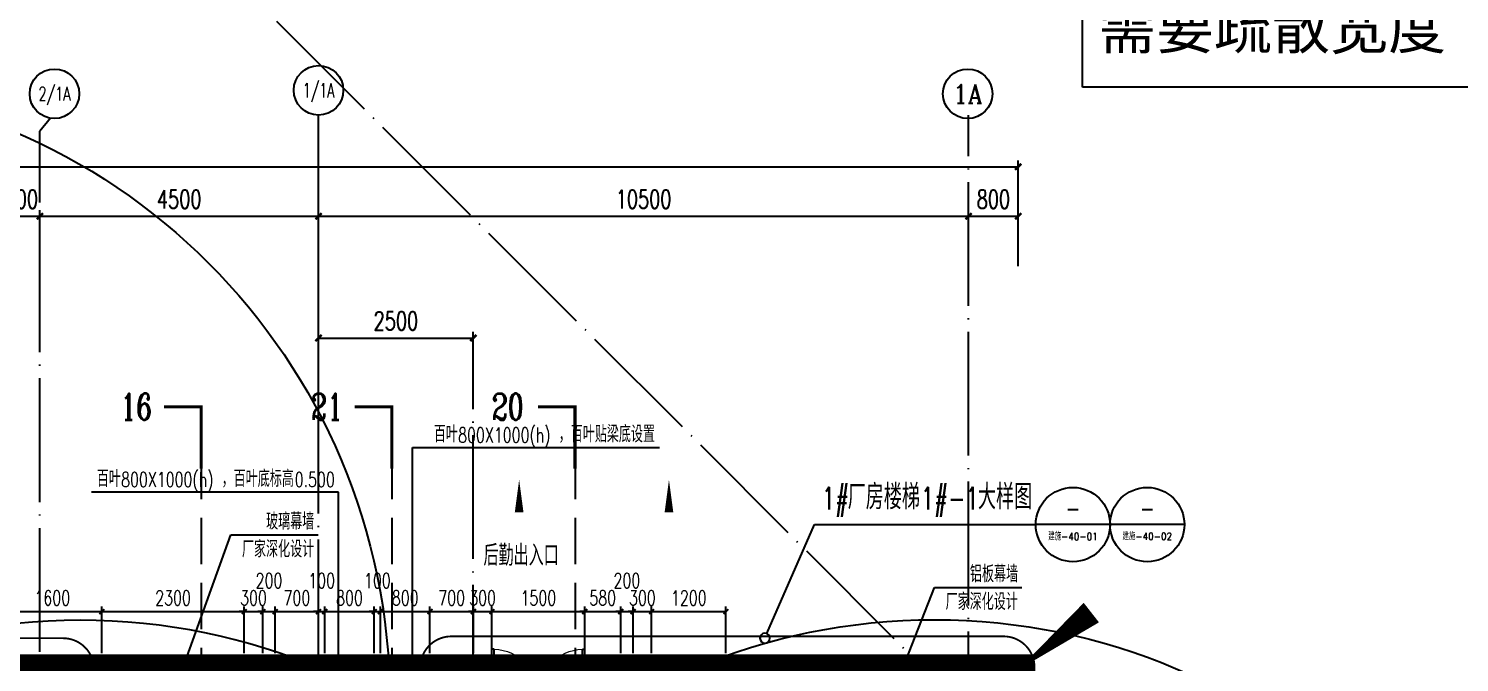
# Model space of a CAD drawing. Extents: x -821772 to -21949, y 506164 to 1049594.
# Drawn here: x -144037 to -120928, y 832639 to 842879 of the extents above; entities that cross this region are included whole.
import ezdxf
from ezdxf.enums import TextEntityAlignment as Align
from ezdxf.xclip import XClip

# ---------------------------------------------------------------- set-up
doc = ezdxf.new("R2010")
doc.units = 0
doc.header["$LTSCALE"] = 1000
doc.header["$MEASUREMENT"] = 0
doc.header["$XCLIPFRAME"] = 2
for name, pattern in [('10平面20250807_t3$0$DASH', [0.35, 0.25, -0.1]), ('10平面20250807_t3$0$DOTE', [2.42, 2, -0.2, 0.02, -0.2]), ('DASH', [0.35, 0.25, -0.1])]:
    doc.linetypes.add(name, pattern=pattern)
doc.layers.get('Defpoints').update_dxf_attribs({"color": 210})
doc.layers.add('1-防火分区线', color=201, linetype='DASH', lineweight=50)
for name, color, linetype in [('10平面20250807_t3$0$A-AXIS-D', 8, 'Continuous'), ('10平面20250807_t3$0$A-AXIS-DOTE', 8, '10平面20250807_t3$0$DOTE'), ('10平面20250807_t3$0$A-AXIS-DP', 8, 'Continuous'), ('10平面20250807_t3$0$A-AXIS-SYMB', 8, 'Continuous'), ('10平面20250807_t3$0$A-LIN-V', 8, 'Continuous'), ('10平面20250807_t3$0$AS-WALL', 8, 'Continuous'), ('10平面20250807_t3$0$DIM_ELEV', 8, 'Continuous'), ('10平面20250807_t3$0$DIM_SYMB', 8, 'Continuous'), ('10平面20250807_t3$0$PUB_TEXT', 8, 'Continuous'), ('10平面20250807_t3$0$SB_ZF消火栓', 10, 'Continuous'), ('10平面20250807_t3$0$建-文字', 8, 'Continuous'), ('10平面20250807_t3$0$建-门', 8, 'Continuous'), ('10平面20250807_t3$0$建-门窗编号', 8, 'Continuous'), ('DIM_SYMB', 3, 'Continuous'), ('SPACE', 7, 'Continuous')]:
    doc.layers.add(name, color=color, linetype=linetype)
doc.styles.add('10平面20250807_t3$0$_TCH_AXIS', font='COMPLEX', dxfattribs={"bigfont": 'GBCBIG'})
doc.styles.add('10平面20250807_t3$0$_TCH_DIM', font='SIMPLEX', dxfattribs={"bigfont": 'GBCBIG'})
doc.styles.add('10平面20250807_t3$0$_TCH_DIM_T3', font='SIMPLEX', dxfattribs={"width": 0.705882, "bigfont": 'GBCBIG'})
doc.styles.add('10平面20250807_t3$0$_TCH_LABEL', font='COMPLEX', dxfattribs={"bigfont": 'GBCBIG'})
doc.styles.add('10平面20250807_t3$0$A-STANDARD', font='SIMPLEX', dxfattribs={"bigfont": 'GBCBIG'})
doc.styles.add('10平面20250807_t3$0$A-WIN-LABEL', font='SIMPLEX', dxfattribs={"bigfont": 'GBCBIG'})
doc.styles.add('分区$0$黑体', font='')
doc.styles.get('分区$0$黑体').set_extended_font_data('SimHei')
doc.dimstyles.new('10平面20250807_t3$0$_TCH_ARCH&&100', dxfattribs={"dimtxt": 297.5, "dimasz": 100, "dimexe": 100, "dimexo": 100, "dimgap": 126.25, "dimtad": 1, "dimdec": 0, "dimzin": 0, "dimdsep": 46, "dimtxsty": '10平面20250807_t3$0$_TCH_DIM_T3', "dimblk": '10平面20250807_t3$0$_ArchTick', "dimcen": 0.09, "dimclrt": 7, "dimazin": 2, "dimtfac": 1, "dimtdec": 0, "dimtix": 1, "dimtmove": 2, "dimatfit": 3, "dimfxl": 0, "dimtolj": 1, "dimtzin": 0, "dimarcsym": 0})
doc.dimstyles.new('10平面20250807_t3$0$_TCH_ARCH&&80', dxfattribs={"dimtxt": 238, "dimasz": 80, "dimexe": 80, "dimexo": 80, "dimgap": 101, "dimtad": 1, "dimdec": 0, "dimzin": 0, "dimdsep": 46, "dimtxsty": '10平面20250807_t3$0$_TCH_DIM_T3', "dimblk": '10平面20250807_t3$0$_ArchTick', "dimcen": 0.09, "dimclrt": 7, "dimazin": 2, "dimtfac": 1, "dimtdec": 0, "dimtix": 1, "dimtmove": 2, "dimatfit": 3, "dimfxl": 0, "dimtolj": 1, "dimtzin": 0, "dimarcsym": 0})

# ---------------------------------------------------------------- blocks, each defined once
blk = doc.blocks.new('121342115423wertwert')
for p, q in [((2764085, 1921579), (2764085, 1931579)), ((2770585, 1921579), (2770585, 1931579)), ((2775085, 1921579), (2775085, 1931579)), ((2781585, 1931579), (2781585, 1921579)), ((2785585, 1931579), (2785585, 1921579))]:
    blk.add_line(p, q)
for points in [[(2785585, 1931579), (2764085, 1931579)], [(2785585, 1929579), (2764085, 1929579)], [(2785585, 1927579), (2764085, 1927579)], [(2785585, 1925579), (2764085, 1925579)], [(2785585, 1923579), (2764085, 1923579)], [(2785585, 1921579), (2764085, 1921579)]]:
    blk.add_lwpolyline(points)
at = {"style": '分区$0$黑体'}
for s, height, p in [('防火分区说明：', 686.6, (2764153, 1931970)), ('防火分区编号：', 686.6, (2764248, 1930053)), ('防火分区性质：', 686.6, (2775298, 1930053)), ('2', 344, (2774808, 1928647)), ('2', 344, (2781186, 1928647)), ('防火分区面积', 686.6, (2764350, 1927988)), ('m', 1144, (2774075, 1927827)), ('应≤', 686.6, (2775484, 1927988)), ('m', 1144, (2780452, 1927827)), ('疏散人员密度', 686.6, (2764350, 1926264)), ('本建筑总层数', 686.6, (2775400, 1926234)), ('层', 687, (2784454, 1926176)), ('预估疏散人数', 686.6, (2764366, 1924299)), ('人', 687, (2773967, 1924284)), ('百人疏散宽度', 686.6, (2775339, 1924299)), ('m', 1144, (2784513, 1924241)), ('m', 1144, (2774164, 1922234)), ('需要疏散宽度', 686.6, (2764336, 1922197)), ('现有疏散宽度', 686.6, (2775384, 1922197)), ('m', 1144, (2784513, 1922149))]:
    blk.add_text(s, height=height, dxfattribs=at).set_placement(p)
at = {"layer": 'SPACE', "color": 4, "style": '分区$0$黑体'}
blk.add_text('1.0', height=686.6, dxfattribs=at).set_placement((2782528, 1924165))
blk = doc.blocks.new('10平面20250807_t3$0$_ArchTick')
at = {"color": 0, "linetype": 'ByBlock', "const_width": 0.4}
blk.add_lwpolyline([(-0.5, -0.5), (0.5, 0.5)], dxfattribs=at)
blk = doc.blocks.new('*D9898')
at = {"layer": '10平面20250807_t3$0$A-AXIS-D', "color": 0, "lineweight": -2}
for p, q in [((76282, 34220), (76282, 35127)), ((76882, 34220), (76882, 35127)), ((76282, 35027), (76882, 35027))]:
    blk.add_line(p, q, dxfattribs=at)
at = {"layer": 'Defpoints', "color": 0}
for p in [(76882, 35027), (76282, 34120), (76882, 34120)]:
    blk.add_point(p, dxfattribs=at)
at = {"layer": '10平面20250807_t3$0$A-AXIS-D', "color": 0, "lineweight": -2, "xscale": 100, "yscale": 100, "zscale": 100, "rotation": 180}
blk.add_blockref('10平面20250807_t3$0$_ArchTick', (76282, 35027), dxfattribs=at)
at = {"layer": '10平面20250807_t3$0$A-AXIS-D', "color": 0, "lineweight": -2, "xscale": 100, "yscale": 100, "zscale": 100}
blk.add_blockref('10平面20250807_t3$0$_ArchTick', (76882, 35027), dxfattribs=at)
at = {"layer": '10平面20250807_t3$0$A-AXIS-D', "color": 7, "insert": (76582, 35302), "char_height": 297.5, "attachment_point": 5, "style": '10平面20250807_t3$0$_TCH_DIM_T3'}
blk.add_mtext('\\A1;600', dxfattribs=at)
blk = doc.blocks.new('*D9899')
at = {"layer": '10平面20250807_t3$0$A-AXIS-D', "color": 0, "lineweight": -2}
for p, q in [((76882, 34220), (76882, 35127)), ((81382, 34220), (81382, 35127)), ((76882, 35027), (81382, 35027))]:
    blk.add_line(p, q, dxfattribs=at)
at = {"layer": 'Defpoints', "color": 0}
for p in [(81382, 35027), (76882, 34120), (81382, 34120)]:
    blk.add_point(p, dxfattribs=at)
at = {"layer": '10平面20250807_t3$0$A-AXIS-D', "color": 0, "lineweight": -2, "xscale": 100, "yscale": 100, "zscale": 100, "rotation": 180}
blk.add_blockref('10平面20250807_t3$0$_ArchTick', (76882, 35027), dxfattribs=at)
at = {"layer": '10平面20250807_t3$0$A-AXIS-D', "color": 0, "lineweight": -2, "xscale": 100, "yscale": 100, "zscale": 100}
blk.add_blockref('10平面20250807_t3$0$_ArchTick', (81382, 35027), dxfattribs=at)
at = {"layer": '10平面20250807_t3$0$A-AXIS-D', "color": 7, "insert": (79132, 35302), "char_height": 297.5, "attachment_point": 5, "style": '10平面20250807_t3$0$_TCH_DIM_T3'}
blk.add_mtext('\\A1;4500', dxfattribs=at)
blk = doc.blocks.new('*D9900')
at = {"layer": '10平面20250807_t3$0$A-AXIS-D', "color": 0, "lineweight": -2}
for p, q in [((81382, 34220), (81382, 35127)), ((91882, 34220), (91882, 35127)), ((81382, 35027), (91882, 35027))]:
    blk.add_line(p, q, dxfattribs=at)
at = {"layer": 'Defpoints', "color": 0}
for p in [(91882, 35027), (81382, 34120), (91882, 34120)]:
    blk.add_point(p, dxfattribs=at)
at = {"layer": '10平面20250807_t3$0$A-AXIS-D', "color": 0, "lineweight": -2, "xscale": 100, "yscale": 100, "zscale": 100, "rotation": 180}
blk.add_blockref('10平面20250807_t3$0$_ArchTick', (81382, 35027), dxfattribs=at)
at = {"layer": '10平面20250807_t3$0$A-AXIS-D', "color": 0, "lineweight": -2, "xscale": 100, "yscale": 100, "zscale": 100}
blk.add_blockref('10平面20250807_t3$0$_ArchTick', (91882, 35027), dxfattribs=at)
at = {"layer": '10平面20250807_t3$0$A-AXIS-D', "color": 7, "insert": (86632, 35302), "char_height": 297.5, "attachment_point": 5, "style": '10平面20250807_t3$0$_TCH_DIM_T3'}
blk.add_mtext('\\A1;10500', dxfattribs=at)
blk = doc.blocks.new('*D9901')
at = {"layer": '10平面20250807_t3$0$A-AXIS-D', "color": 0, "lineweight": -2}
for p, q in [((91882, 34220), (91882, 35127)), ((92682, 34220), (92682, 35127)), ((91882, 35027), (92682, 35027))]:
    blk.add_line(p, q, dxfattribs=at)
at = {"layer": 'Defpoints', "color": 0}
for p in [(92682, 35027), (91882, 34120), (92682, 34120)]:
    blk.add_point(p, dxfattribs=at)
at = {"layer": '10平面20250807_t3$0$A-AXIS-D', "color": 0, "lineweight": -2, "xscale": 100, "yscale": 100, "zscale": 100, "rotation": 180}
blk.add_blockref('10平面20250807_t3$0$_ArchTick', (91882, 35027), dxfattribs=at)
at = {"layer": '10平面20250807_t3$0$A-AXIS-D', "color": 0, "lineweight": -2, "xscale": 100, "yscale": 100, "zscale": 100}
blk.add_blockref('10平面20250807_t3$0$_ArchTick', (92682, 35027), dxfattribs=at)
at = {"layer": '10平面20250807_t3$0$A-AXIS-D', "color": 7, "insert": (92282, 35302), "char_height": 297.5, "attachment_point": 5, "style": '10平面20250807_t3$0$_TCH_DIM_T3'}
blk.add_mtext('\\A1;800', dxfattribs=at)
blk = doc.blocks.new('*D10004')
at = {"layer": '10平面20250807_t3$0$A-AXIS-D', "color": 0, "lineweight": -2}
for p, q in [((-33818, 34320), (-33818, 35927)), ((-33818, 35827), (92682, 35827)), ((92682, 34320), (92682, 35927))]:
    blk.add_line(p, q, dxfattribs=at)
at = {"layer": 'Defpoints', "color": 0}
for p in [(92682, 35827), (-33818, 34220), (92682, 34220)]:
    blk.add_point(p, dxfattribs=at)
at = {"layer": '10平面20250807_t3$0$A-AXIS-D', "color": 0, "lineweight": -2, "xscale": 100, "yscale": 100, "zscale": 100, "rotation": 180}
blk.add_blockref('10平面20250807_t3$0$_ArchTick', (-33818, 35827), dxfattribs=at)
at = {"layer": '10平面20250807_t3$0$A-AXIS-D', "color": 0, "lineweight": -2, "xscale": 100, "yscale": 100, "zscale": 100}
blk.add_blockref('10平面20250807_t3$0$_ArchTick', (92682, 35827), dxfattribs=at)
at = {"layer": '10平面20250807_t3$0$A-AXIS-D', "color": 7, "insert": (29432, 36102), "char_height": 297.5, "attachment_point": 5, "style": '10平面20250807_t3$0$_TCH_DIM_T3'}
blk.add_mtext('\\A1;126500', dxfattribs=at)
blk = doc.blocks.new('*D10154')
at = {"layer": '10平面20250807_t3$0$A-AXIS-D', "color": 0, "lineweight": -2}
for p, q in [((81382, 32160), (81382, 33160)), ((81382, 33060), (83882, 33060)), ((83882, 32160), (83882, 33160))]:
    blk.add_line(p, q, dxfattribs=at)
at = {"layer": 'Defpoints', "color": 0}
for p in [(83882, 33060), (81382, 32060), (83882, 32060)]:
    blk.add_point(p, dxfattribs=at)
at = {"layer": '10平面20250807_t3$0$A-AXIS-D', "color": 0, "lineweight": -2, "xscale": 100, "yscale": 100, "zscale": 100, "rotation": 180}
blk.add_blockref('10平面20250807_t3$0$_ArchTick', (81382, 33060), dxfattribs=at)
at = {"layer": '10平面20250807_t3$0$A-AXIS-D', "color": 0, "lineweight": -2, "xscale": 100, "yscale": 100, "zscale": 100}
blk.add_blockref('10平面20250807_t3$0$_ArchTick', (83882, 33060), dxfattribs=at)
at = {"layer": '10平面20250807_t3$0$A-AXIS-D', "color": 7, "insert": (82632, 33335), "char_height": 297.5, "attachment_point": 5, "style": '10平面20250807_t3$0$_TCH_DIM_T3'}
blk.add_mtext('\\A1;2500', dxfattribs=at)
blk = doc.blocks.new('10平面20250807_t3$0$3132')
at = {"layer": '10平面20250807_t3$0$A-AXIS-SYMB'}
for p, q in [((-132112, 833104), (-131345, 834866)), ((-131345, 834866), (-127770, 834866)), ((-126570, 834866), (-127770, 834866)), ((-125370, 834866), (-126570, 834866))]:
    blk.add_line(p, q, dxfattribs=at)
blk.add_lwpolyline([(-132064, 833030, 1), (-132225, 833030, 1)], format="xyb", close=True, dxfattribs=at)
for centre in [(-127170, 834866), (-125970, 834866)]:
    blk.add_circle(centre, 600, dxfattribs=at)
at = {"layer": '10平面20250807_t3$0$DIM_ELEV', "linetype": '10平面20250807_t3$0$DASH', "const_width": 30}
for points in [[(-137210, 833060), (-128290, 833060, -0.414214), (-127790, 832560), (-127790, 825080, -0.414214), (-128290, 824580), (-137210, 824580, -0.414214), (-137710, 825080), (-137710, 832560, -0.414214)], [(-148580, 833030), (-143480, 833030, -0.414214), (-142980, 832530), (-142980, 821780, -0.414214), (-143480, 821280), (-148580, 821280, -0.414214), (-149080, 821780), (-149080, 832530, -0.414214)]]:
    blk.add_lwpolyline(points, format="xyb", close=True, dxfattribs=at)
at = {"layer": '10平面20250807_t3$0$PUB_TEXT', "style": '10平面20250807_t3$0$_TCH_DIM', "width": 0.705882}
for s, p in [('1#', (-131228, 835111)), ('1#-1', (-129628, 835111))]:
    blk.add_text(s, height=357, dxfattribs=at).set_placement(p)
at = {"layer": '10平面20250807_t3$0$PUB_TEXT', "style": '10平面20250807_t3$0$_TCH_DIM'}
for s, p in [('厂房楼梯', (-130808, 835111)), ('大样图', (-128704, 835111))]:
    blk.add_text(s, height=405.1, dxfattribs=at).set_placement(p)
for s, height, width, p, p2 in [('-', 365, 0.777778, (-127291, 834954), (-127048, 834954)), ('-', 365, 0.777778, (-126091, 834954), (-125848, 834954)), ('建施-40-01', 120.6, 0.940298, (-127568, 834614), (-126771, 834614)), ('建施-40-02', 114.3, 0.940725, (-126370, 834618), (-125569, 834618))]:
    blk.add_text(s, height=height, dxfattribs=dict(at, width=width)).set_placement(p, p2, align=Align.FIT)
blk = doc.blocks.new('10平面20250807_t3$0$A$C5D961328')
at = {"layer": '10平面20250807_t3$0$SB_ZF消火栓'}
blk.add_hatch(color=256, dxfattribs=at).paths.add_polyline_path([(0, 40), (700, 40), (700, 240)])
at = {"layer": '10平面20250807_t3$0$A-LIN-V', "ltscale": 500}
blk.add_circle((350, 40), 10001, dxfattribs=at)
at = {"layer": '10平面20250807_t3$0$SB_ZF消火栓'}
for p, q in [((700, 240), (0, 240)), ((0, 240), (0, 40)), ((700, 240), (0, 40)), ((700, 240), (700, 40)), ((0, 40), (700, 40))]:
    blk.add_line(p, q, dxfattribs=at)
at = {"layer": '10平面20250807_t3$0$SB_ZF消火栓', "color": 1}
blk.add_circle((140, 140), 32.5, dxfattribs=at)
blk = doc.blocks.new('10平面20250807_t3$0$234243242332')
at = {"layer": '10平面20250807_t3$0$SB_ZF消火栓'}
for p, rotation in [((-147854, 832060), 180), ((-129054, 823368), 180.0000000027096)]:
    blk.add_blockref('10平面20250807_t3$0$A$C5D961328', p, dxfattribs=dict(at, rotation=rotation))
at = {"layer": '10平面20250807_t3$0$SB_ZF消火栓', "xscale": -1, "rotation": 180}
blk.add_blockref('10平面20250807_t3$0$A$C5D961328', (-143554, 823360), dxfattribs=at)
blk = doc.blocks.new('*D12337')
at = {"layer": '10平面20250807_t3$0$A-AXIS-DP', "color": 0, "lineweight": -2}
for p, q in [((-144454, 832790), (-144454, 833540)), ((-142854, 832790), (-142854, 833540)), ((-144454, 833460), (-142854, 833460))]:
    blk.add_line(p, q, dxfattribs=at)
at = {"layer": 'Defpoints', "color": 0}
for p in [(-142854, 833460), (-144454, 832710), (-142854, 832710)]:
    blk.add_point(p, dxfattribs=at)
at = {"layer": '10平面20250807_t3$0$A-AXIS-DP', "color": 0, "lineweight": -2, "xscale": 80, "yscale": 80, "zscale": 80, "rotation": 180}
blk.add_blockref('10平面20250807_t3$0$_ArchTick', (-144454, 833460), dxfattribs=at)
at = {"layer": '10平面20250807_t3$0$A-AXIS-DP', "color": 0, "lineweight": -2, "xscale": 80, "yscale": 80, "zscale": 80}
blk.add_blockref('10平面20250807_t3$0$_ArchTick', (-142854, 833460), dxfattribs=at)
at = {"layer": '10平面20250807_t3$0$A-AXIS-DP', "color": 7, "insert": (-143654, 833680), "char_height": 238, "attachment_point": 5, "style": '10平面20250807_t3$0$_TCH_DIM_T3'}
blk.add_mtext('\\A1;1600', dxfattribs=at)
blk = doc.blocks.new('*D12338')
at = {"layer": '10平面20250807_t3$0$A-AXIS-DP', "color": 0, "lineweight": -2}
for p, q in [((-142854, 832790), (-142854, 833540)), ((-140554, 832790), (-140554, 833540)), ((-142854, 833460), (-140554, 833460))]:
    blk.add_line(p, q, dxfattribs=at)
at = {"layer": 'Defpoints', "color": 0}
for p in [(-140554, 833460), (-142854, 832710), (-140554, 832710)]:
    blk.add_point(p, dxfattribs=at)
at = {"layer": '10平面20250807_t3$0$A-AXIS-DP', "color": 0, "lineweight": -2, "xscale": 80, "yscale": 80, "zscale": 80, "rotation": 180}
blk.add_blockref('10平面20250807_t3$0$_ArchTick', (-142854, 833460), dxfattribs=at)
at = {"layer": '10平面20250807_t3$0$A-AXIS-DP', "color": 0, "lineweight": -2, "xscale": 80, "yscale": 80, "zscale": 80}
blk.add_blockref('10平面20250807_t3$0$_ArchTick', (-140554, 833460), dxfattribs=at)
at = {"layer": '10平面20250807_t3$0$A-AXIS-DP', "color": 7, "insert": (-141704, 833680), "char_height": 238, "attachment_point": 5, "style": '10平面20250807_t3$0$_TCH_DIM_T3'}
blk.add_mtext('\\A1;2300', dxfattribs=at)
blk = doc.blocks.new('*D12339')
at = {"layer": '10平面20250807_t3$0$A-AXIS-DP', "color": 0, "lineweight": -2}
for p, q in [((-140554, 832790), (-140554, 833540)), ((-140254, 832790), (-140254, 833540)), ((-140554, 833460), (-140634, 833460)), ((-140554, 833460), (-140254, 833460)), ((-140254, 833460), (-140174, 833460))]:
    blk.add_line(p, q, dxfattribs=at)
at = {"layer": 'Defpoints', "color": 0}
for p in [(-140254, 833460), (-140554, 832710), (-140254, 832710)]:
    blk.add_point(p, dxfattribs=at)
at = {"layer": '10平面20250807_t3$0$A-AXIS-DP', "color": 0, "lineweight": -2, "xscale": 80, "yscale": 80, "zscale": 80}
blk.add_blockref('10平面20250807_t3$0$_ArchTick', (-140554, 833460), dxfattribs=at)
at = {"layer": '10平面20250807_t3$0$A-AXIS-DP', "color": 0, "lineweight": -2, "xscale": 80, "yscale": 80, "zscale": 80, "rotation": 180}
blk.add_blockref('10平面20250807_t3$0$_ArchTick', (-140254, 833460), dxfattribs=at)
at = {"layer": '10平面20250807_t3$0$A-AXIS-DP', "color": 7, "insert": (-140404, 833680), "char_height": 238, "attachment_point": 5, "style": '10平面20250807_t3$0$_TCH_DIM_T3'}
blk.add_mtext('\\A1;300', dxfattribs=at)
blk = doc.blocks.new('*D12340')
at = {"layer": '10平面20250807_t3$0$A-AXIS-DP', "color": 0, "lineweight": -2}
for p, q in [((-140254, 832790), (-140254, 833540)), ((-140054, 832790), (-140054, 833540)), ((-140254, 833460), (-140334, 833460)), ((-140254, 833460), (-140054, 833460)), ((-140054, 833460), (-139974, 833460))]:
    blk.add_line(p, q, dxfattribs=at)
at = {"layer": 'Defpoints', "color": 0}
for p in [(-140054, 833460), (-140254, 832710), (-140054, 832710)]:
    blk.add_point(p, dxfattribs=at)
at = {"layer": '10平面20250807_t3$0$A-AXIS-DP', "color": 0, "lineweight": -2, "xscale": 80, "yscale": 80, "zscale": 80}
blk.add_blockref('10平面20250807_t3$0$_ArchTick', (-140254, 833460), dxfattribs=at)
at = {"layer": '10平面20250807_t3$0$A-AXIS-DP', "color": 0, "lineweight": -2, "xscale": 80, "yscale": 80, "zscale": 80, "rotation": 180}
blk.add_blockref('10平面20250807_t3$0$_ArchTick', (-140054, 833460), dxfattribs=at)
at = {"layer": '10平面20250807_t3$0$A-AXIS-DP', "color": 7, "insert": (-140154, 833960), "char_height": 238, "attachment_point": 5, "style": '10平面20250807_t3$0$_TCH_DIM_T3'}
blk.add_mtext('\\A1;200', dxfattribs=at)
blk = doc.blocks.new('*D12341')
at = {"layer": '10平面20250807_t3$0$A-AXIS-DP', "color": 0, "lineweight": -2}
for p, q in [((-140054, 832790), (-140054, 833540)), ((-139354, 832790), (-139354, 833540)), ((-140054, 833460), (-139354, 833460))]:
    blk.add_line(p, q, dxfattribs=at)
at = {"layer": 'Defpoints', "color": 0}
for p in [(-139354, 833460), (-140054, 832710), (-139354, 832710)]:
    blk.add_point(p, dxfattribs=at)
at = {"layer": '10平面20250807_t3$0$A-AXIS-DP', "color": 0, "lineweight": -2, "xscale": 80, "yscale": 80, "zscale": 80, "rotation": 180}
blk.add_blockref('10平面20250807_t3$0$_ArchTick', (-140054, 833460), dxfattribs=at)
at = {"layer": '10平面20250807_t3$0$A-AXIS-DP', "color": 0, "lineweight": -2, "xscale": 80, "yscale": 80, "zscale": 80}
blk.add_blockref('10平面20250807_t3$0$_ArchTick', (-139354, 833460), dxfattribs=at)
at = {"layer": '10平面20250807_t3$0$A-AXIS-DP', "color": 7, "insert": (-139704, 833680), "char_height": 238, "attachment_point": 5, "style": '10平面20250807_t3$0$_TCH_DIM_T3'}
blk.add_mtext('\\A1;700', dxfattribs=at)
blk = doc.blocks.new('*D12342')
at = {"layer": '10平面20250807_t3$0$A-AXIS-DP', "color": 0, "lineweight": -2}
for p, q in [((-139354, 832790), (-139354, 833540)), ((-139254, 832790), (-139254, 833540)), ((-139354, 833460), (-139434, 833460)), ((-139354, 833460), (-139254, 833460)), ((-139254, 833460), (-139174, 833460))]:
    blk.add_line(p, q, dxfattribs=at)
at = {"layer": 'Defpoints', "color": 0}
for p in [(-139254, 833460), (-139354, 832710), (-139254, 832710)]:
    blk.add_point(p, dxfattribs=at)
at = {"layer": '10平面20250807_t3$0$A-AXIS-DP', "color": 0, "lineweight": -2, "xscale": 80, "yscale": 80, "zscale": 80}
blk.add_blockref('10平面20250807_t3$0$_ArchTick', (-139354, 833460), dxfattribs=at)
at = {"layer": '10平面20250807_t3$0$A-AXIS-DP', "color": 0, "lineweight": -2, "xscale": 80, "yscale": 80, "zscale": 80, "rotation": 180}
blk.add_blockref('10平面20250807_t3$0$_ArchTick', (-139254, 833460), dxfattribs=at)
at = {"layer": '10平面20250807_t3$0$A-AXIS-DP', "color": 7, "insert": (-139304, 833960), "char_height": 238, "attachment_point": 5, "style": '10平面20250807_t3$0$_TCH_DIM_T3'}
blk.add_mtext('\\A1;100', dxfattribs=at)
blk = doc.blocks.new('*D12343')
at = {"layer": '10平面20250807_t3$0$A-AXIS-DP', "color": 0, "lineweight": -2}
for p, q in [((-139254, 832790), (-139254, 833540)), ((-138454, 832790), (-138454, 833540)), ((-139254, 833460), (-138454, 833460))]:
    blk.add_line(p, q, dxfattribs=at)
at = {"layer": 'Defpoints', "color": 0}
for p in [(-138454, 833460), (-139254, 832710), (-138454, 832710)]:
    blk.add_point(p, dxfattribs=at)
at = {"layer": '10平面20250807_t3$0$A-AXIS-DP', "color": 0, "lineweight": -2, "xscale": 80, "yscale": 80, "zscale": 80, "rotation": 180}
blk.add_blockref('10平面20250807_t3$0$_ArchTick', (-139254, 833460), dxfattribs=at)
at = {"layer": '10平面20250807_t3$0$A-AXIS-DP', "color": 0, "lineweight": -2, "xscale": 80, "yscale": 80, "zscale": 80}
blk.add_blockref('10平面20250807_t3$0$_ArchTick', (-138454, 833460), dxfattribs=at)
at = {"layer": '10平面20250807_t3$0$A-AXIS-DP', "color": 7, "insert": (-138854, 833680), "char_height": 238, "attachment_point": 5, "style": '10平面20250807_t3$0$_TCH_DIM_T3'}
blk.add_mtext('\\A1;800', dxfattribs=at)
blk = doc.blocks.new('*D12344')
at = {"layer": '10平面20250807_t3$0$A-AXIS-DP', "color": 0, "lineweight": -2}
for p, q in [((-138454, 832790), (-138454, 833540)), ((-138354, 832790), (-138354, 833540)), ((-138454, 833460), (-138534, 833460)), ((-138454, 833460), (-138354, 833460)), ((-138354, 833460), (-138274, 833460))]:
    blk.add_line(p, q, dxfattribs=at)
at = {"layer": 'Defpoints', "color": 0}
for p in [(-138354, 833460), (-138454, 832710), (-138354, 832710)]:
    blk.add_point(p, dxfattribs=at)
at = {"layer": '10平面20250807_t3$0$A-AXIS-DP', "color": 0, "lineweight": -2, "xscale": 80, "yscale": 80, "zscale": 80}
blk.add_blockref('10平面20250807_t3$0$_ArchTick', (-138454, 833460), dxfattribs=at)
at = {"layer": '10平面20250807_t3$0$A-AXIS-DP', "color": 0, "lineweight": -2, "xscale": 80, "yscale": 80, "zscale": 80, "rotation": 180}
blk.add_blockref('10平面20250807_t3$0$_ArchTick', (-138354, 833460), dxfattribs=at)
at = {"layer": '10平面20250807_t3$0$A-AXIS-DP', "color": 7, "insert": (-138404, 833960), "char_height": 238, "attachment_point": 5, "style": '10平面20250807_t3$0$_TCH_DIM_T3'}
blk.add_mtext('\\A1;100', dxfattribs=at)
blk = doc.blocks.new('*D12345')
at = {"layer": '10平面20250807_t3$0$A-AXIS-DP', "color": 0, "lineweight": -2}
for p, q in [((-138354, 832790), (-138354, 833540)), ((-137554, 832790), (-137554, 833540)), ((-138354, 833460), (-137554, 833460))]:
    blk.add_line(p, q, dxfattribs=at)
at = {"layer": 'Defpoints', "color": 0}
for p in [(-137554, 833460), (-138354, 832710), (-137554, 832710)]:
    blk.add_point(p, dxfattribs=at)
at = {"layer": '10平面20250807_t3$0$A-AXIS-DP', "color": 0, "lineweight": -2, "xscale": 80, "yscale": 80, "zscale": 80, "rotation": 180}
blk.add_blockref('10平面20250807_t3$0$_ArchTick', (-138354, 833460), dxfattribs=at)
at = {"layer": '10平面20250807_t3$0$A-AXIS-DP', "color": 0, "lineweight": -2, "xscale": 80, "yscale": 80, "zscale": 80}
blk.add_blockref('10平面20250807_t3$0$_ArchTick', (-137554, 833460), dxfattribs=at)
at = {"layer": '10平面20250807_t3$0$A-AXIS-DP', "color": 7, "insert": (-137954, 833680), "char_height": 238, "attachment_point": 5, "style": '10平面20250807_t3$0$_TCH_DIM_T3'}
blk.add_mtext('\\A1;800', dxfattribs=at)
blk = doc.blocks.new('*D12346')
at = {"layer": '10平面20250807_t3$0$A-AXIS-DP', "color": 0, "lineweight": -2}
for p, q in [((-137554, 832790), (-137554, 833540)), ((-136854, 832790), (-136854, 833540)), ((-137554, 833460), (-136854, 833460))]:
    blk.add_line(p, q, dxfattribs=at)
at = {"layer": 'Defpoints', "color": 0}
for p in [(-136854, 833460), (-137554, 832710), (-136854, 832710)]:
    blk.add_point(p, dxfattribs=at)
at = {"layer": '10平面20250807_t3$0$A-AXIS-DP', "color": 0, "lineweight": -2, "xscale": 80, "yscale": 80, "zscale": 80, "rotation": 180}
blk.add_blockref('10平面20250807_t3$0$_ArchTick', (-137554, 833460), dxfattribs=at)
at = {"layer": '10平面20250807_t3$0$A-AXIS-DP', "color": 0, "lineweight": -2, "xscale": 80, "yscale": 80, "zscale": 80}
blk.add_blockref('10平面20250807_t3$0$_ArchTick', (-136854, 833460), dxfattribs=at)
at = {"layer": '10平面20250807_t3$0$A-AXIS-DP', "color": 7, "insert": (-137204, 833680), "char_height": 238, "attachment_point": 5, "style": '10平面20250807_t3$0$_TCH_DIM_T3'}
blk.add_mtext('\\A1;700', dxfattribs=at)
blk = doc.blocks.new('*D12347')
at = {"layer": '10平面20250807_t3$0$A-AXIS-DP', "color": 0, "lineweight": -2}
for p, q in [((-136854, 832790), (-136854, 833540)), ((-136554, 832790), (-136554, 833540)), ((-136854, 833460), (-136934, 833460)), ((-136854, 833460), (-136554, 833460)), ((-136554, 833460), (-136474, 833460))]:
    blk.add_line(p, q, dxfattribs=at)
at = {"layer": 'Defpoints', "color": 0}
for p in [(-136554, 833460), (-136854, 832710), (-136554, 832710)]:
    blk.add_point(p, dxfattribs=at)
at = {"layer": '10平面20250807_t3$0$A-AXIS-DP', "color": 0, "lineweight": -2, "xscale": 80, "yscale": 80, "zscale": 80}
blk.add_blockref('10平面20250807_t3$0$_ArchTick', (-136854, 833460), dxfattribs=at)
at = {"layer": '10平面20250807_t3$0$A-AXIS-DP', "color": 0, "lineweight": -2, "xscale": 80, "yscale": 80, "zscale": 80, "rotation": 180}
blk.add_blockref('10平面20250807_t3$0$_ArchTick', (-136554, 833460), dxfattribs=at)
at = {"layer": '10平面20250807_t3$0$A-AXIS-DP', "color": 7, "insert": (-136704, 833680), "char_height": 238, "attachment_point": 5, "style": '10平面20250807_t3$0$_TCH_DIM_T3'}
blk.add_mtext('\\A1;300', dxfattribs=at)
blk = doc.blocks.new('*D12348')
at = {"layer": '10平面20250807_t3$0$A-AXIS-DP', "color": 0, "lineweight": -2}
for p, q in [((-136554, 832790), (-136554, 833540)), ((-135054, 832790), (-135054, 833540)), ((-136554, 833460), (-135054, 833460))]:
    blk.add_line(p, q, dxfattribs=at)
at = {"layer": 'Defpoints', "color": 0}
for p in [(-135054, 833460), (-136554, 832710), (-135054, 832710)]:
    blk.add_point(p, dxfattribs=at)
at = {"layer": '10平面20250807_t3$0$A-AXIS-DP', "color": 0, "lineweight": -2, "xscale": 80, "yscale": 80, "zscale": 80, "rotation": 180}
blk.add_blockref('10平面20250807_t3$0$_ArchTick', (-136554, 833460), dxfattribs=at)
at = {"layer": '10平面20250807_t3$0$A-AXIS-DP', "color": 0, "lineweight": -2, "xscale": 80, "yscale": 80, "zscale": 80}
blk.add_blockref('10平面20250807_t3$0$_ArchTick', (-135054, 833460), dxfattribs=at)
at = {"layer": '10平面20250807_t3$0$A-AXIS-DP', "color": 7, "insert": (-135804, 833680), "char_height": 238, "attachment_point": 5, "style": '10平面20250807_t3$0$_TCH_DIM_T3'}
blk.add_mtext('\\A1;1500', dxfattribs=at)
blk = doc.blocks.new('*D12349')
at = {"layer": '10平面20250807_t3$0$A-AXIS-DP', "color": 0, "lineweight": -2}
for p, q in [((-135054, 832790), (-135054, 833540)), ((-134474, 832790), (-134474, 833540)), ((-135054, 833460), (-135134, 833460)), ((-135054, 833460), (-134474, 833460)), ((-134474, 833460), (-134394, 833460))]:
    blk.add_line(p, q, dxfattribs=at)
at = {"layer": 'Defpoints', "color": 0}
for p in [(-134474, 833460), (-135054, 832710), (-134474, 832710)]:
    blk.add_point(p, dxfattribs=at)
at = {"layer": '10平面20250807_t3$0$A-AXIS-DP', "color": 0, "lineweight": -2, "xscale": 80, "yscale": 80, "zscale": 80}
blk.add_blockref('10平面20250807_t3$0$_ArchTick', (-135054, 833460), dxfattribs=at)
at = {"layer": '10平面20250807_t3$0$A-AXIS-DP', "color": 0, "lineweight": -2, "xscale": 80, "yscale": 80, "zscale": 80, "rotation": 180}
blk.add_blockref('10平面20250807_t3$0$_ArchTick', (-134474, 833460), dxfattribs=at)
at = {"layer": '10平面20250807_t3$0$A-AXIS-DP', "color": 7, "insert": (-134764, 833680), "char_height": 238, "attachment_point": 5, "style": '10平面20250807_t3$0$_TCH_DIM_T3'}
blk.add_mtext('\\A1;580', dxfattribs=at)
blk = doc.blocks.new('*D12350')
at = {"layer": '10平面20250807_t3$0$A-AXIS-DP', "color": 0, "lineweight": -2}
for p, q in [((-134474, 832790), (-134474, 833540)), ((-134274, 832790), (-134274, 833540)), ((-134474, 833460), (-134554, 833460)), ((-134474, 833460), (-134274, 833460)), ((-134274, 833460), (-134194, 833460))]:
    blk.add_line(p, q, dxfattribs=at)
at = {"layer": 'Defpoints', "color": 0}
for p in [(-134274, 833460), (-134474, 832710), (-134274, 832710)]:
    blk.add_point(p, dxfattribs=at)
at = {"layer": '10平面20250807_t3$0$A-AXIS-DP', "color": 0, "lineweight": -2, "xscale": 80, "yscale": 80, "zscale": 80}
blk.add_blockref('10平面20250807_t3$0$_ArchTick', (-134474, 833460), dxfattribs=at)
at = {"layer": '10平面20250807_t3$0$A-AXIS-DP', "color": 0, "lineweight": -2, "xscale": 80, "yscale": 80, "zscale": 80, "rotation": 180}
blk.add_blockref('10平面20250807_t3$0$_ArchTick', (-134274, 833460), dxfattribs=at)
at = {"layer": '10平面20250807_t3$0$A-AXIS-DP', "color": 7, "insert": (-134374, 833960), "char_height": 238, "attachment_point": 5, "style": '10平面20250807_t3$0$_TCH_DIM_T3'}
blk.add_mtext('\\A1;200', dxfattribs=at)
blk = doc.blocks.new('*D12351')
at = {"layer": '10平面20250807_t3$0$A-AXIS-DP', "color": 0, "lineweight": -2}
for p, q in [((-134274, 832790), (-134274, 833540)), ((-133974, 832790), (-133974, 833540)), ((-134274, 833460), (-134354, 833460)), ((-134274, 833460), (-133974, 833460)), ((-133974, 833460), (-133894, 833460))]:
    blk.add_line(p, q, dxfattribs=at)
at = {"layer": 'Defpoints', "color": 0}
for p in [(-133974, 833460), (-134274, 832710), (-133974, 832710)]:
    blk.add_point(p, dxfattribs=at)
at = {"layer": '10平面20250807_t3$0$A-AXIS-DP', "color": 0, "lineweight": -2, "xscale": 80, "yscale": 80, "zscale": 80}
blk.add_blockref('10平面20250807_t3$0$_ArchTick', (-134274, 833460), dxfattribs=at)
at = {"layer": '10平面20250807_t3$0$A-AXIS-DP', "color": 0, "lineweight": -2, "xscale": 80, "yscale": 80, "zscale": 80, "rotation": 180}
blk.add_blockref('10平面20250807_t3$0$_ArchTick', (-133974, 833460), dxfattribs=at)
at = {"layer": '10平面20250807_t3$0$A-AXIS-DP', "color": 7, "insert": (-134124, 833680), "char_height": 238, "attachment_point": 5, "style": '10平面20250807_t3$0$_TCH_DIM_T3'}
blk.add_mtext('\\A1;300', dxfattribs=at)
blk = doc.blocks.new('*D12352')
at = {"layer": '10平面20250807_t3$0$A-AXIS-DP', "color": 0, "lineweight": -2}
for p, q in [((-133974, 832790), (-133974, 833540)), ((-132774, 832790), (-132774, 833540)), ((-133974, 833460), (-132774, 833460))]:
    blk.add_line(p, q, dxfattribs=at)
at = {"layer": 'Defpoints', "color": 0}
for p in [(-132774, 833460), (-133974, 832710), (-132774, 832710)]:
    blk.add_point(p, dxfattribs=at)
at = {"layer": '10平面20250807_t3$0$A-AXIS-DP', "color": 0, "lineweight": -2, "xscale": 80, "yscale": 80, "zscale": 80, "rotation": 180}
blk.add_blockref('10平面20250807_t3$0$_ArchTick', (-133974, 833460), dxfattribs=at)
at = {"layer": '10平面20250807_t3$0$A-AXIS-DP', "color": 0, "lineweight": -2, "xscale": 80, "yscale": 80, "zscale": 80}
blk.add_blockref('10平面20250807_t3$0$_ArchTick', (-132774, 833460), dxfattribs=at)
at = {"layer": '10平面20250807_t3$0$A-AXIS-DP', "color": 7, "insert": (-133374, 833680), "char_height": 238, "attachment_point": 5, "style": '10平面20250807_t3$0$_TCH_DIM_T3'}
blk.add_mtext('\\A1;1200', dxfattribs=at)
blk = doc.blocks.new('10平面20250807_t3$0$$DorLib2D$00000002')
for p, q in [((-0.5, 0), (-0.5, 0.4875)), ((-0.475, 0.4875), (-0.5, 0.4875)), ((-0.475, 0), (-0.475, 0.4875)), ((0.475, 0), (0.475, 0.4875)), ((0.475, 0.4875), (0.5, 0.4875)), ((0.5, 0), (0.5, 0.4875)), ((-0.5, 0), (-0.475, 0)), ((0.5, 0), (0.475, 0))]:
    blk.add_line(p, q)
at = {"lineweight": 13}
for centre, start, end in [((-0.4875, 0), 0, 88.53072), ((0.4875, 0), 91.46928, 180)]:
    blk.add_arc(centre, 0.4875, start, end, dxfattribs=at)
blk = doc.blocks.new('10平面20250807_t3$0$dote')
at = {"layer": '10平面20250807_t3$0$A-AXIS-D'}
for centre in [(81382.2, 37062.3), (77117.3, 37006.1), (91867.3, 37006.1)]:
    blk.add_circle(centre, 400, dxfattribs=at)
at = {"layer": '10平面20250807_t3$0$A-AXIS-DOTE'}
for p, q in [((61882.2, 57000), (91882.2, 27000)), ((77051.7, 36611.6), (76882.2, 36400)), ((81382.2, -68993.9), (81382.2, 36662.3)), ((91882.2, -264080), (91882.2, 36662.3)), ((76882.2, -68810), (76882.2, 36400)), ((83882.2, 17390), (83882.2, 33120))]:
    blk.add_line(p, q, dxfattribs=at)
at = {"layer": '10平面20250807_t3$0$DIM_SYMB', "const_width": 50}
for points in [[(78887.9, 31949.5), (79487.9, 31949.5), (79487.9, 30949.5)], [(84924.5, 31949.5), (85524.5, 31949.5), (85524.5, 30949.5)]]:
    blk.add_lwpolyline(points, dxfattribs=at)
at = {"layer": '10平面20250807_t3$0$DIM_SYMB', "linetype": '10平面20250807_t3$0$DASH', "ltscale": 3}
for points in [[(79487.9, 31204.5), (79487.9, 25338.2)], [(85524.5, 31204.5), (85524.5, 25338.2)]]:
    blk.add_lwpolyline(points, dxfattribs=at)
at = {"layer": '10平面20250807_t3$0$PUB_TEXT', "style": '10平面20250807_t3$0$_TCH_AXIS', "width": 0.65625}
for s, height, p, p2 in [('1/1A', 232.83, (81127.5, 36945.9), (81636.9, 36945.9)), ('2/1A', 219.77, (76859.8, 36896.2), (77374.8, 36896.2))]:
    blk.add_text(s, height=height, dxfattribs=at).set_placement(p, p2, align=Align.FIT)
at = {"layer": '10平面20250807_t3$0$PUB_TEXT', "style": '10平面20250807_t3$0$_TCH_AXIS'}
blk.add_text('1A', height=300.65, dxfattribs=at).set_placement((91631.1, 36855.8), (92103.5, 36855.8), align=Align.FIT)
at = {"layer": '10平面20250807_t3$0$PUB_TEXT', "style": '10平面20250807_t3$0$_TCH_LABEL', "width": 0.705882}
for s, p in [('16', (78180.8, 31737)), ('20', (84181.6, 31737))]:
    blk.add_text(s, height=425, dxfattribs=at).set_placement(p)
at = {"layer": '10平面20250807_t3$0$A-AXIS-D'}
for base, p1, p2, angle, picture, middle in [((92682.2, 35826.7), (-33817.8, 34220), (92682.2, 34220), 0, '*D10004', (29432.2, 36101.7)), ((76882.2, 35026.7), (76282.2, 34120), (76882.2, 34120), 0, '*D9898', (76582.2, 35301.7)), ((81382.2, 35026.7), (76882.2, 34120), (81382.2, 34120), 0, '*D9899', (79132.2, 35301.7)), ((91882.2, 35026.7), (81382.2, 34120), (91882.2, 34120), 0, '*D9900', (86632.2, 35301.7)), ((92682.2, 35026.7), (91882.2, 34120), (92682.2, 34120), 0, '*D9901', (92282.2, 35301.7)), ((83882.2, 33060), (81382.2, 32060), (83882.2, 32060), 360, '*D10154', (82632.2, 33335))]:
    dim = blk.add_linear_dim(base=base, p1=p1, p2=p2, angle=angle, dimstyle='10平面20250807_t3$0$_TCH_ARCH&&100', override={"dimgap": 0}, dxfattribs=at)
    dim.commit()
    dim.dimension.update_dxf_attribs({"geometry": picture, "text_midpoint": middle, "dimtype": 129})
blk = doc.blocks.new('10平面20250807_t3')
at = {"layer": '10平面20250807_t3$0$A-AXIS-SYMB'}
for p, q in [((-137838.4, 832190), (-137838.4, 836110)), ((-137838.4, 836110), (-133848.4, 836110)), ((-139030, 835390), (-143020, 835390)), ((-139030, 832190), (-139030, 835390)), ((-141795.8, 831850), (-140770, 834700)), ((-140770, 834700), (-139360, 834700)), ((-129920, 832530), (-129405.8, 833850)), ((-129405.8, 833850), (-127995.8, 833850))]:
    blk.add_line(p, q, dxfattribs=at)
for points in [[(-136114.2, 834130, 0, 0, 0), (-136114.2, 835590, 0, 140, 0), (-136114.2, 835065, 0, 0, 0)], [(-133694.2, 834130, 0, 0, 0), (-133694.2, 835590, 0, 140, 0), (-133694.2, 835065, 0, 0, 0)]]:
    blk.add_lwpolyline(points, format="xyseb", dxfattribs=at)
at = {"layer": '10平面20250807_t3$0$DIM_SYMB', "const_width": 50}
blk.add_lwpolyline([(-138768.9, 836769.5), (-138168.9, 836769.5), (-138168.9, 835769.5)], dxfattribs=at)
at = {"layer": '10平面20250807_t3$0$DIM_SYMB', "linetype": '10平面20250807_t3$0$DASH', "ltscale": 3}
blk.add_lwpolyline([(-138168.9, 836024.5), (-138168.9, 830158.2)], dxfattribs=at)
at = {"layer": '10平面20250807_t3$0$A-AXIS-DP'}
blk.add_blockref('10平面20250807_t3$0$3132', (0, 0), dxfattribs=at)
at = {"layer": '10平面20250807_t3$0$AS-WALL'}
blk.add_blockref('10平面20250807_t3$0$dote', (-220736.4, 804820), dxfattribs=at)
at = {"layer": '10平面20250807_t3$0$SB_ZF消火栓', "linetype": 'Continuous'}
blk.add_blockref('10平面20250807_t3$0$234243242332', (0, 0), dxfattribs=at)
at = {"layer": '10平面20250807_t3$0$建-门'}
ref = blk.add_blockref('10平面20250807_t3$0$$DorLib2D$00000002', (-135804.2, 832120), dxfattribs=dict(at, xscale=-1500, yscale=1500, zscale=200, rotation=359.9999999985036))
ref.add_attrib('A', 'LM1524', (-136084.2, 831808.1), dxfattribs={"layer": '10平面20250807_t3$0$建-门窗编号', "ltscale": 500, "height": 148.75, "style": '10平面20250807_t3$0$A-WIN-LABEL', "width": 0.705882})
ref = blk.add_blockref('10平面20250807_t3$0$$DorLib2D$00000002', (-133374.2, 832120), dxfattribs=dict(at, xscale=-1200, yscale=1200, zscale=200, rotation=359.9999999985021))
ref.add_attrib('A', 'LM1224', (-133654.2, 831885.6), dxfattribs={"layer": '10平面20250807_t3$0$建-门窗编号', "ltscale": 500, "height": 148.75, "style": '10平面20250807_t3$0$A-WIN-LABEL', "width": 0.705882})
at = {"layer": '10平面20250807_t3$0$PUB_TEXT', "width": 0.705882}
for s, height, style, p in [('21', 425, '10平面20250807_t3$0$_TCH_LABEL', (-139476.1, 836557)), ('800X1000(h)', 238, '10平面20250807_t3$0$A-STANDARD', (-137099.3, 836194)), ('800X1000(h)', 238, '10平面20250807_t3$0$A-STANDARD', (-142542.8, 835474)), ('0.500', 238, '10平面20250807_t3$0$A-STANDARD', (-139739.2, 835474))]:
    blk.add_text(s, height=height, dxfattribs=dict(at, style=style)).set_placement(p)
at = {"layer": '10平面20250807_t3$0$PUB_TEXT'}
for s, style, p in [('百叶', '10平面20250807_t3$0$A-STANDARD', (-137492.5, 836194)), ('，百叶贴梁底设置', '10平面20250807_t3$0$A-STANDARD', (-135475.3, 836194)), ('百叶', '10平面20250807_t3$0$A-STANDARD', (-142936, 835474)), ('，百叶底标高', '10平面20250807_t3$0$A-STANDARD', (-140918.8, 835474)), ('玻璃幕墙', '10平面20250807_t3$0$_TCH_DIM', (-140200.6, 834784)), ('厂家深化设计', '10平面20250807_t3$0$_TCH_DIM', (-140590.8, 834336)), ('铝板幕墙', '10平面20250807_t3$0$_TCH_DIM', (-128833.4, 833934)), ('厂家深化设计', '10平面20250807_t3$0$_TCH_DIM', (-129226.6, 833486))]:
    blk.add_text(s, height=270.07, dxfattribs=dict(at, style=style)).set_placement(p)
at = {"layer": '10平面20250807_t3$0$建-文字', "style": '10平面20250807_t3$0$A-STANDARD'}
blk.add_text('后勤出入口', height=337.59, dxfattribs=at).set_placement((-136690, 834200))
at = {"layer": '10平面20250807_t3$0$A-AXIS-DP'}
for base, p1, p2, picture, middle in [((-140054.2, 833460), (-140254.2, 832710), (-140054.2, 832710), '*D12340', (-140154.2, 833960)), ((-139254.2, 833460), (-139354.2, 832710), (-139254.2, 832710), '*D12342', (-139304.2, 833960)), ((-138354.2, 833460), (-138454.2, 832710), (-138354.2, 832710), '*D12344', (-138404.2, 833960)), ((-134274.2, 833460), (-134474.2, 832710), (-134274.2, 832710), '*D12350', (-134374.2, 833960))]:
    dim = blk.add_linear_dim(base=base, p1=p1, p2=p2, angle=0, dimstyle='10平面20250807_t3$0$_TCH_ARCH&&80', dxfattribs=at)
    dim.commit()
    dim.dimension.update_dxf_attribs({"geometry": picture, "text_midpoint": middle, "dimtype": 129})
for p1, p2, picture, middle in [((-144454.2, 832710), (-142854.2, 832710), '*D12337', (-143654.2, 833680)), ((-142854.2, 832710), (-140554.2, 832710), '*D12338', (-141704.2, 833680)), ((-140554.2, 832710), (-140254.2, 832710), '*D12339', (-140404.2, 833680)), ((-140054.2, 832710), (-139354.2, 832710), '*D12341', (-139704.2, 833680)), ((-139254.2, 832710), (-138454.2, 832710), '*D12343', (-138854.2, 833680)), ((-138354.2, 832710), (-137554.2, 832710), '*D12345', (-137954.2, 833680)), ((-137554.2, 832710), (-136854.2, 832710), '*D12346', (-137204.2, 833680)), ((-136854.2, 832710), (-136554.2, 832710), '*D12347', (-136704.2, 833680)), ((-136554.2, 832710), (-135054.2, 832710), '*D12348', (-135804.2, 833680)), ((-135054.2, 832710), (-134474.2, 832710), '*D12349', (-134764.2, 833680)), ((-134274.2, 832710), (-133974.2, 832710), '*D12351', (-134124.2, 833680)), ((-133974.2, 832710), (-132774.2, 832710), '*D12352', (-133374.2, 833680))]:
    dim = blk.add_aligned_dim(p1=p1, p2=p2, distance=750, dimstyle='10平面20250807_t3$0$_TCH_ARCH&&80', dxfattribs=at)
    dim.commit()
    dim.dimension.update_dxf_attribs({"geometry": picture, "text_midpoint": middle})

msp = doc.modelspace()

# ---------------------------------------------------------------- block references
at = {"ltscale": 100}
ref = msp.add_blockref('10平面20250807_t3', (0, 0), dxfattribs=at)
XClip(ref).set_block_clipping_path([(-386212.6353242097, 506163.79756496), (-21948.7593967821, 884998.2285294847)])

# ---------------------------------------------------------------- next in the draw order: linework, layer by layer
at = {"layer": '1-防火分区线', "color": 1, "linetype": 'DASH', "ltscale": 5, "const_width": 500}
msp.add_lwpolyline([(-214304.2, 832520), (-182704.2, 832520), (-182704.2, 832020), (-181304.2, 832020), (-181304.2, 832520), (-157104.2, 832520), (-157104.2, 832020), (-155704.2, 832020), (-155704.2, 832520), (-143954.2, 832520), (-143954.2, 741220)], dxfattribs=at)
msp.add_lwpolyline([(-143954.2, 832520), (-128054.2, 832520), (-128054.2, 782620), (-131454.2, 782620), (-131454.2, 774770), (-128054.2, 774770), (-128054.2, 741220), (-140054.2, 741220), (-140054.2, 741720), (-142854.2, 741720), (-142854.2, 741220), (-143954.2, 741220), (-143954.2, 823320)], close=True, dxfattribs=at)
at = {"layer": 'DIM_SYMB'}
msp.add_lwpolyline([(-116013.6, 841934.4, 0, 0, 0), (-128054.2, 832520, 0, 400, 0), (-126872.5, 833443.9, 0, 0, 0)], format="xyseb", dxfattribs=at)

# ---------------------------------------------------------------- next in the draw order: block references
at = {"layer": 'SPACE', "color": 4}
msp.add_blockref('121342115423wertwert', (-2891098.4, -1079644.8), dxfattribs=at)

doc.saveas('drawing.dxf')
